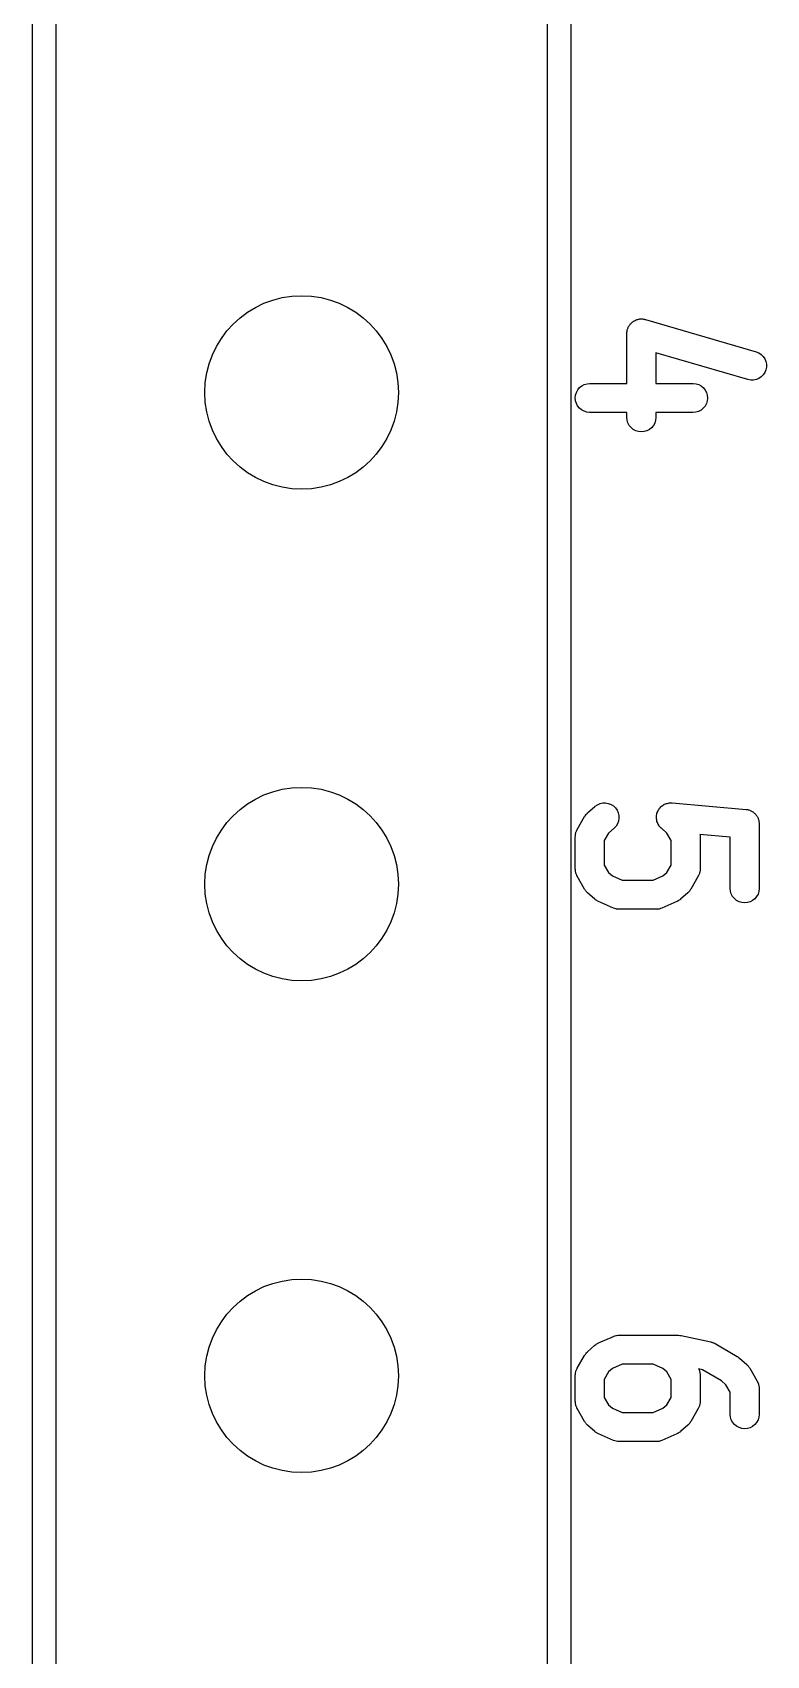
# Model space of a CAD drawing. Extents: x 137.1 to 164.6, y -146.9 to -60.6.
# Drawn here: x 137.06 to 140.85, y -87.9 to -79.52 of the extents above; entities that cross this region are included whole.
import ezdxf

# ---------------------------------------------------------------- set-up
doc = ezdxf.new("R2010")
doc.units = 0
doc.layers.add('BLACK', color=7, linetype='CONTINUOUS')

msp = doc.modelspace()

# ---------------------------------------------------------------- linework, layer by layer
at = {"layer": 'BLACK', "linetype": 'CONTINUOUS'}
for p, q in [((137.06, -113.182), (137.06, -69.9479)), ((137.18, -70.005), (137.18, -113.125)), ((139.72, -113.125), (139.72, -70.005)), ((139.84, -69.9479), (139.84, -113.182)), ((140.182, -80.9984), (140.187, -80.9975)), ((140.187, -80.9975), (140.191, -80.9963)), ((140.191, -80.9963), (140.194, -80.9961)), ((140.194, -80.9961), (140.197, -80.9954)), ((140.197, -80.9954), (140.201, -80.9954)), ((140.201, -80.9954), (140.205, -80.995)), ((140.205, -80.995), (140.208, -80.9953)), ((140.208, -80.9953), (140.211, -80.9953)), ((140.211, -80.9953), (140.216, -80.9961)), ((140.216, -80.9961), (140.22, -80.9965)), ((140.22, -80.9965), (140.223, -80.9974)), ((140.223, -80.9974), (140.226, -80.998)), ((140.13, -81.0629), (140.131, -81.0587)), ((140.13, -81.0659), (140.13, -81.0629)), ((140.13, -81.069), (140.13, -81.0659)), ((140.13, -81.07), (140.13, -81.069)), ((140.13, -81.3283), (140.13, -81.07)), ((140.131, -81.0544), (140.132, -81.0515)), ((140.131, -81.0587), (140.131, -81.0544)), ((140.132, -81.0515), (140.133, -81.0485)), ((140.133, -81.0485), (140.135, -81.0445)), ((140.135, -81.0445), (140.136, -81.0405)), ((140.136, -81.0405), (140.137, -81.0378)), ((140.137, -81.0378), (140.138, -81.035)), ((140.138, -81.035), (140.141, -81.0314)), ((140.141, -81.0314), (140.143, -81.0276)), ((140.143, -81.0276), (140.145, -81.0253)), ((140.145, -81.0253), (140.147, -81.0227)), ((140.147, -81.0227), (140.15, -81.0197)), ((140.15, -81.0197), (140.152, -81.0164)), ((140.152, -81.0164), (140.155, -81.0145)), ((140.155, -81.0145), (140.157, -81.0123)), ((140.157, -81.0123), (140.16, -81.0099)), ((140.16, -81.0099), (140.164, -81.0072)), ((140.164, -81.0072), (140.166, -81.0058)), ((140.166, -81.0058), (140.169, -81.0041)), ((140.169, -81.0041), (140.173, -81.0024)), ((140.173, -81.0024), (140.177, -81.0005)), ((140.177, -81.0005), (140.18, -80.9996)), ((140.18, -80.9996), (140.182, -80.9984)), ((140.226, -80.998), (140.797, -81.1647)), ((140.797, -81.1647), (140.798, -81.165)), ((140.798, -81.165), (140.812, -81.1706)), ((140.755, -81.3087), (140.28, -81.17)), ((140.28, -81.17), (140.28, -81.3283)), ((140.812, -81.1706), (140.824, -81.1788)), ((140.824, -81.1788), (140.834, -81.1891)), ((140.834, -81.1891), (140.842, -81.2013)), ((140.842, -81.2013), (140.848, -81.2148)), ((140.848, -81.2148), (140.851, -81.2292)), ((140.851, -81.2438), (140.848, -81.2582)), ((140.851, -81.2292), (140.851, -81.2438)), ((139.91, -81.334), (139.924, -81.3298)), ((139.924, -81.3298), (139.938, -81.3283)), ((139.938, -81.3283), (140.13, -81.3283)), ((140.28, -81.3283), (140.471, -81.3283)), ((140.471, -81.3283), (140.472, -81.3283)), ((140.472, -81.3283), (140.487, -81.33)), ((140.487, -81.33), (140.501, -81.3344)), ((140.77, -81.3114), (140.755, -81.3087)), ((140.784, -81.3112), (140.77, -81.3114)), ((140.799, -81.3083), (140.784, -81.3112)), ((140.812, -81.3026), (140.799, -81.3083)), ((140.824, -81.2943), (140.812, -81.3026)), ((140.834, -81.2839), (140.824, -81.2943)), ((140.842, -81.2717), (140.834, -81.2839)), ((140.848, -81.2582), (140.842, -81.2717)), ((139.863, -81.4028), (139.865, -81.3883)), ((139.864, -81.4174), (139.863, -81.4028)), ((139.865, -81.3883), (139.869, -81.3743)), ((139.869, -81.3743), (139.876, -81.3614)), ((139.876, -81.3614), (139.885, -81.3501)), ((139.885, -81.3501), (139.897, -81.3409)), ((139.897, -81.3409), (139.91, -81.334)), ((140.501, -81.3344), (140.514, -81.3414)), ((140.514, -81.3414), (140.525, -81.3509)), ((140.525, -81.3509), (140.534, -81.3623)), ((140.534, -81.3623), (140.541, -81.3752)), ((140.541, -81.3752), (140.545, -81.3893)), ((140.545, -81.3893), (140.546, -81.4039)), ((140.546, -81.4039), (140.545, -81.4184)), ((139.869, -81.4314), (139.864, -81.4174)), ((139.875, -81.4444), (139.869, -81.4314)), ((139.885, -81.4558), (139.875, -81.4444)), ((139.896, -81.4652), (139.885, -81.4558)), ((139.909, -81.4723), (139.896, -81.4652)), ((139.923, -81.4767), (139.909, -81.4723)), ((139.937, -81.4783), (139.923, -81.4767)), ((139.938, -81.4783), (139.937, -81.4783)), ((140.13, -81.4783), (139.938, -81.4783)), ((140.13, -81.5033), (140.13, -81.4783)), ((140.471, -81.4783), (140.28, -81.4783)), ((140.28, -81.4783), (140.28, -81.5033)), ((140.486, -81.4769), (140.471, -81.4783)), ((140.5, -81.4727), (140.486, -81.4769)), ((140.513, -81.4658), (140.5, -81.4727)), ((140.524, -81.4566), (140.513, -81.4658)), ((140.534, -81.4453), (140.524, -81.4566)), ((140.541, -81.4324), (140.534, -81.4453)), ((140.545, -81.4184), (140.541, -81.4324)), ((140.131, -81.5179), (140.13, -81.5033)), ((140.135, -81.5319), (140.131, -81.5179)), ((140.142, -81.5448), (140.135, -81.5319)), ((140.152, -81.5562), (140.142, -81.5448)), ((140.163, -81.5655), (140.152, -81.5562)), ((140.176, -81.5725), (140.163, -81.5655)), ((140.19, -81.5768), (140.176, -81.5725)), ((140.204, -81.5783), (140.19, -81.5768)), ((140.219, -81.577), (140.204, -81.5783)), ((140.233, -81.5729), (140.219, -81.577)), ((140.246, -81.5661), (140.233, -81.5729)), ((140.257, -81.5569), (140.246, -81.5661)), ((140.267, -81.5457), (140.257, -81.5569)), ((140.274, -81.5329), (140.267, -81.5457)), ((140.278, -81.5189), (140.274, -81.5329)), ((140.28, -81.5044), (140.278, -81.5189)), ((140.28, -81.5033), (140.28, -81.5044)), ((139.965, -83.5136), (139.966, -83.5129)), ((139.966, -83.5129), (139.978, -83.5045)), ((139.978, -83.5045), (139.991, -83.4987)), ((139.991, -83.4987), (140.005, -83.4955)), ((140.005, -83.4955), (140.02, -83.4952)), ((140.02, -83.4952), (140.034, -83.4978)), ((140.034, -83.4978), (140.048, -83.5031)), ((140.048, -83.5031), (140.06, -83.5109)), ((140.06, -83.5109), (140.071, -83.521)), ((140.305, -83.5164), (140.309, -83.5124)), ((140.309, -83.5124), (140.311, -83.5114)), ((140.311, -83.5114), (140.312, -83.5103)), ((140.312, -83.5103), (140.317, -83.5073)), ((140.317, -83.5073), (140.321, -83.5042)), ((140.321, -83.5042), (140.323, -83.5035)), ((140.323, -83.5035), (140.324, -83.5026)), ((140.324, -83.5026), (140.33, -83.5006)), ((140.33, -83.5006), (140.335, -83.4984)), ((140.335, -83.4984), (140.336, -83.4981)), ((140.336, -83.4981), (140.338, -83.4975)), ((140.338, -83.4975), (140.344, -83.4966)), ((140.344, -83.4966), (140.349, -83.4954)), ((140.349, -83.4954), (140.351, -83.4954)), ((140.351, -83.4954), (140.352, -83.4951)), ((140.352, -83.4951), (140.358, -83.4953)), ((140.358, -83.4953), (140.364, -83.4953)), ((140.364, -83.4953), (140.745, -83.5286)), ((139.873, -83.6328), (139.911, -83.5661)), ((139.911, -83.5661), (139.912, -83.5652)), ((139.912, -83.5652), (139.914, -83.5615)), ((139.914, -83.5615), (139.917, -83.5576)), ((139.917, -83.5576), (139.919, -83.5556)), ((139.919, -83.5556), (139.92, -83.5534)), ((139.92, -83.5534), (139.924, -83.5503)), ((139.924, -83.5503), (139.927, -83.5469)), ((139.927, -83.5469), (139.965, -83.5136)), ((140.071, -83.521), (140.08, -83.533)), ((140.08, -83.533), (140.085, -83.5463)), ((140.087, -83.5897), (140.081, -83.6034)), ((140.085, -83.5463), (140.089, -83.5606)), ((140.089, -83.5752), (140.087, -83.5897)), ((140.089, -83.5606), (140.089, -83.5752)), ((140.282, -83.5629), (140.283, -83.5613)), ((140.282, -83.5686), (140.282, -83.5629)), ((140.282, -83.5742), (140.282, -83.5686)), ((140.283, -83.5759), (140.282, -83.5742)), ((140.283, -83.5596), (140.284, -83.5541)), ((140.283, -83.5613), (140.283, -83.5596)), ((140.283, -83.5776), (140.283, -83.5759)), ((140.284, -83.5831), (140.283, -83.5776)), ((140.284, -83.5541), (140.285, -83.5486)), ((140.285, -83.5887), (140.284, -83.5831)), ((140.285, -83.5486), (140.286, -83.547)), ((140.285, -83.5903), (140.285, -83.5887)), ((140.285, -83.5919), (140.285, -83.5903)), ((140.288, -83.5971), (140.285, -83.5919)), ((140.286, -83.5454), (140.289, -83.5402)), ((140.286, -83.547), (140.286, -83.5454)), ((140.289, -83.5402), (140.291, -83.535)), ((140.291, -83.535), (140.292, -83.5336)), ((140.292, -83.5321), (140.296, -83.5275)), ((140.292, -83.5336), (140.292, -83.5321)), ((140.296, -83.5275), (140.299, -83.5228)), ((140.299, -83.5228), (140.3, -83.5216)), ((140.3, -83.5216), (140.301, -83.5202)), ((140.301, -83.5202), (140.305, -83.5164)), ((140.745, -83.5286), (140.746, -83.5287)), ((140.746, -83.5287), (140.749, -83.5295)), ((140.749, -83.5295), (140.753, -83.5299)), ((140.753, -83.5299), (140.757, -83.5309)), ((140.757, -83.5309), (140.76, -83.5316)), ((140.76, -83.5316), (140.764, -83.5331)), ((140.764, -83.5331), (140.767, -83.5342)), ((140.767, -83.5342), (140.77, -83.5359)), ((140.77, -83.5359), (140.774, -83.5372)), ((140.774, -83.5372), (140.777, -83.5393)), ((140.777, -83.5393), (140.78, -83.5412)), ((140.78, -83.5412), (140.783, -83.5434)), ((140.783, -83.5434), (140.786, -83.5454)), ((140.786, -83.5454), (140.788, -83.5481)), ((140.788, -83.5481), (140.791, -83.5505)), ((140.791, -83.5505), (140.794, -83.5532)), ((140.794, -83.5532), (140.796, -83.5557)), ((140.796, -83.5557), (140.798, -83.5589)), ((140.798, -83.5589), (140.801, -83.5618)), ((140.801, -83.5618), (140.802, -83.565)), ((140.802, -83.565), (140.804, -83.5679)), ((140.804, -83.5679), (140.806, -83.5714)), ((140.806, -83.5714), (140.807, -83.5748)), ((140.807, -83.5748), (140.808, -83.5781)), ((140.808, -83.5781), (140.81, -83.5814)), ((140.81, -83.5814), (140.811, -83.5851)), ((140.811, -83.5851), (140.812, -83.5888)), ((140.812, -83.5888), (140.812, -83.5923)), ((140.812, -83.5923), (140.813, -83.5958)), ((140.813, -83.5958), (140.813, -83.5996)), ((139.863, -83.669), (139.864, -83.6647)), ((139.863, -83.67), (139.863, -83.669)), ((139.863, -83.8367), (139.863, -83.67)), ((139.864, -83.6574), (139.865, -83.6544)), ((139.864, -83.6604), (139.864, -83.6574)), ((139.864, -83.6647), (139.864, -83.6604)), ((139.865, -83.6544), (139.866, -83.6503)), ((139.866, -83.6503), (139.867, -83.6461)), ((139.867, -83.6461), (139.868, -83.6434)), ((139.868, -83.6434), (139.869, -83.6405)), ((139.869, -83.6405), (139.871, -83.6367)), ((139.871, -83.6367), (139.873, -83.6328)), ((140.035, -83.6515), (140.013, -83.6899)), ((140.064, -83.6264), (140.035, -83.6515)), ((140.074, -83.6158), (140.064, -83.6264)), ((140.081, -83.6034), (140.074, -83.6158)), ((140.29, -83.6024), (140.288, -83.5971)), ((140.29, -83.6039), (140.29, -83.6024)), ((140.291, -83.6054), (140.29, -83.6039)), ((140.294, -83.6101), (140.291, -83.6054)), ((140.297, -83.6149), (140.294, -83.6101)), ((140.298, -83.6162), (140.297, -83.6149)), ((140.299, -83.6176), (140.298, -83.6162)), ((140.303, -83.6216), (140.299, -83.6176)), ((140.307, -83.6257), (140.303, -83.6216)), ((140.308, -83.6264), (140.307, -83.6257)), ((140.336, -83.6515), (140.308, -83.6264)), ((140.358, -83.6899), (140.336, -83.6515)), ((140.663, -83.6721), (140.507, -83.6584)), ((140.507, -83.6584), (140.507, -83.6585)), ((140.507, -83.6585), (140.508, -83.6615)), ((140.508, -83.6615), (140.508, -83.6657)), ((140.508, -83.6657), (140.508, -83.67)), ((140.508, -83.67), (140.508, -83.8367)), ((140.663, -83.9367), (140.663, -83.6721)), ((140.813, -83.5996), (140.813, -83.6033)), ((140.813, -83.6033), (140.813, -83.9367)), ((140.013, -83.6899), (140.013, -83.8167)), ((140.358, -83.8167), (140.358, -83.6899)), ((139.864, -83.8409), (139.863, -83.8367)), ((139.864, -83.8452), (139.864, -83.8409)), ((139.864, -83.8482), (139.864, -83.8452)), ((139.865, -83.8512), (139.864, -83.8482)), ((140.013, -83.8167), (140.035, -83.8552)), ((140.336, -83.8552), (140.358, -83.8167)), ((140.508, -83.8463), (140.507, -83.8492)), ((140.508, -83.8367), (140.508, -83.8377)), ((140.508, -83.8377), (140.508, -83.842)), ((140.508, -83.842), (140.508, -83.8463)), ((139.866, -83.8553), (139.865, -83.8512)), ((139.867, -83.8595), (139.866, -83.8553)), ((139.868, -83.8623), (139.867, -83.8595)), ((139.869, -83.8652), (139.868, -83.8623)), ((139.871, -83.869), (139.869, -83.8652)), ((139.872, -83.873), (139.871, -83.869)), ((139.873, -83.8739), (139.872, -83.873)), ((139.911, -83.9405), (139.873, -83.8739)), ((140.035, -83.8552), (140.055, -83.8726)), ((140.055, -83.8726), (140.106, -83.895)), ((140.106, -83.895), (140.265, -83.895)), ((140.265, -83.895), (140.316, -83.8726)), ((140.316, -83.8726), (140.336, -83.8552)), ((140.498, -83.8739), (140.46, -83.9405)), ((140.5, -83.87), (140.498, -83.8739)), ((140.502, -83.8662), (140.5, -83.87)), ((140.503, -83.8633), (140.502, -83.8662)), ((140.504, -83.8605), (140.503, -83.8633)), ((140.505, -83.8563), (140.504, -83.8605)), ((140.507, -83.8523), (140.505, -83.8563)), ((140.507, -83.8492), (140.507, -83.8523)), ((139.914, -83.9443), (139.911, -83.9405)), ((139.916, -83.9483), (139.914, -83.9443)), ((139.918, -83.9503), (139.916, -83.9483)), ((139.92, -83.9525), (139.918, -83.9503)), ((139.923, -83.9557), (139.92, -83.9525)), ((139.926, -83.9591), (139.923, -83.9557)), ((139.927, -83.9598), (139.926, -83.9591)), ((139.965, -83.9931), (139.927, -83.9598)), ((139.968, -83.9952), (139.965, -83.9931)), ((139.971, -83.9976), (139.968, -83.9952)), ((139.974, -83.9995), (139.971, -83.9976)), ((139.977, -84.0016), (139.974, -83.9995)), ((139.98, -84.0031), (139.977, -84.0016)), ((139.983, -84.005), (139.98, -84.0031)), ((139.984, -84.0054), (139.983, -84.005)), ((140.06, -84.0387), (139.984, -84.0054)), ((140.387, -84.0054), (140.311, -84.0387)), ((140.39, -84.0036), (140.387, -84.0054)), ((140.394, -84.0021), (140.39, -84.0036)), ((140.397, -84), (140.394, -84.0021)), ((140.4, -83.9982), (140.397, -84)), ((140.403, -83.9959), (140.4, -83.9982)), ((140.406, -83.9938), (140.403, -83.9959)), ((140.407, -83.9931), (140.406, -83.9938)), ((140.445, -83.9598), (140.407, -83.9931)), ((140.448, -83.9564), (140.445, -83.9598)), ((140.451, -83.9533), (140.448, -83.9564)), ((140.453, -83.9511), (140.451, -83.9533)), ((140.455, -83.9491), (140.453, -83.9511)), ((140.457, -83.9452), (140.455, -83.9491)), ((140.46, -83.9414), (140.457, -83.9452)), ((140.46, -83.9405), (140.46, -83.9414)), ((140.665, -83.9512), (140.663, -83.9367)), ((140.669, -83.9652), (140.665, -83.9512)), ((140.676, -83.9782), (140.669, -83.9652)), ((140.685, -83.9895), (140.676, -83.9782)), ((140.696, -83.9988), (140.685, -83.9895)), ((140.709, -84.0058), (140.696, -83.9988)), ((140.723, -84.0101), (140.709, -84.0058)), ((140.738, -84.0117), (140.723, -84.0101)), ((140.752, -84.0103), (140.738, -84.0117)), ((140.766, -84.0062), (140.752, -84.0103)), ((140.779, -83.9994), (140.766, -84.0062)), ((140.791, -83.9903), (140.779, -83.9994)), ((140.8, -83.979), (140.791, -83.9903)), ((140.807, -83.9662), (140.8, -83.979)), ((140.811, -83.9523), (140.807, -83.9662)), ((140.813, -83.9377), (140.811, -83.9523)), ((140.813, -83.9367), (140.813, -83.9377)), ((140.061, -84.0388), (140.06, -84.0387)), ((140.061, -84.0389), (140.061, -84.0388)), ((140.068, -84.041), (140.061, -84.0389)), ((140.074, -84.0432), (140.068, -84.041)), ((140.075, -84.0433), (140.074, -84.0432)), ((140.075, -84.0434), (140.075, -84.0433)), ((140.082, -84.0441), (140.075, -84.0434)), ((140.089, -84.045), (140.082, -84.0441)), ((140.09, -84.045), (140.089, -84.045)), ((140.089, -84.045), (140.089, -84.045)), ((140.089, -84.045), (140.089, -84.045)), ((140.281, -84.045), (140.09, -84.045)), ((140.282, -84.045), (140.281, -84.045)), ((140.281, -84.045), (140.281, -84.045)), ((140.288, -84.0443), (140.282, -84.045)), ((140.296, -84.0436), (140.288, -84.0443)), ((140.303, -84.0414), (140.296, -84.0435)), ((140.296, -84.0435), (140.296, -84.0435)), ((140.296, -84.0435), (140.296, -84.0436)), ((140.31, -84.0393), (140.303, -84.0414)), ((140.311, -84.0387), (140.31, -84.0391)), ((140.31, -84.0391), (140.31, -84.0392)), ((140.31, -84.0392), (140.31, -84.0393)), ((139.984, -86.2846), (140.06, -86.2513)), ((140.06, -86.2513), (140.061, -86.2509)), ((140.061, -86.2509), (140.062, -86.2508)), ((140.062, -86.2507), (140.069, -86.2486)), ((140.062, -86.2508), (140.062, -86.2507)), ((140.069, -86.2486), (140.075, -86.2465)), ((140.075, -86.2465), (140.076, -86.2465)), ((140.076, -86.2464), (140.083, -86.2457)), ((140.076, -86.2465), (140.076, -86.2464)), ((140.083, -86.2457), (140.09, -86.245)), ((140.09, -86.245), (140.09, -86.245)), ((140.09, -86.245), (140.09, -86.245)), ((140.09, -86.245), (140.395, -86.245)), ((140.395, -86.245), (140.396, -86.245)), ((140.396, -86.245), (140.397, -86.245)), ((140.397, -86.245), (140.397, -86.245)), ((140.397, -86.245), (140.404, -86.2459)), ((140.404, -86.2459), (140.411, -86.2466)), ((140.411, -86.2466), (140.411, -86.2467)), ((140.411, -86.2467), (140.411, -86.2467)), ((140.411, -86.2467), (140.564, -86.2801)), ((139.873, -86.4161), (139.911, -86.3495)), ((139.911, -86.3495), (139.912, -86.3486)), ((139.912, -86.3486), (139.914, -86.3448)), ((139.914, -86.3448), (139.917, -86.3409)), ((139.917, -86.3409), (139.919, -86.3389)), ((139.919, -86.3389), (139.92, -86.3367)), ((139.92, -86.3367), (139.924, -86.3336)), ((139.924, -86.3336), (139.927, -86.3302)), ((139.927, -86.3302), (139.965, -86.2969)), ((139.965, -86.2969), (139.966, -86.2962)), ((139.966, -86.2962), (139.969, -86.2941)), ((139.969, -86.2941), (139.971, -86.2918)), ((139.971, -86.2918), (139.975, -86.29)), ((139.975, -86.29), (139.978, -86.2879)), ((139.978, -86.2879), (139.981, -86.2864)), ((139.981, -86.2864), (139.984, -86.2846)), ((140.564, -86.2801), (140.565, -86.2803)), ((140.565, -86.2803), (140.568, -86.2815)), ((140.568, -86.2815), (140.572, -86.2824)), ((140.572, -86.2824), (140.575, -86.2839)), ((140.575, -86.2839), (140.579, -86.285)), ((140.579, -86.285), (140.582, -86.2869)), ((140.582, -86.2869), (140.585, -86.2886)), ((140.585, -86.2886), (140.7, -86.3552)), ((140.7, -86.3552), (140.701, -86.3558)), ((140.701, -86.3558), (140.706, -86.3597)), ((140.706, -86.3597), (140.711, -86.3636)), ((140.711, -86.3636), (140.749, -86.3969)), ((139.864, -86.4408), (139.865, -86.4377)), ((139.864, -86.4437), (139.864, -86.4408)), ((139.864, -86.448), (139.864, -86.4437)), ((139.865, -86.4377), (139.866, -86.4337)), ((139.866, -86.4337), (139.867, -86.4295)), ((139.867, -86.4295), (139.868, -86.4267)), ((139.868, -86.4267), (139.869, -86.4238)), ((139.869, -86.4238), (139.871, -86.42)), ((139.871, -86.42), (139.873, -86.4161)), ((140.035, -86.4348), (140.013, -86.4732)), ((140.055, -86.4174), (140.035, -86.4348)), ((140.106, -86.395), (140.055, -86.4174)), ((140.265, -86.395), (140.106, -86.395)), ((140.316, -86.4174), (140.265, -86.395)), ((140.336, -86.4348), (140.316, -86.4174)), ((140.358, -86.4732), (140.336, -86.4348)), ((140.52, -86.4241), (140.5, -86.4197)), ((140.5, -86.4197), (140.501, -86.421)), ((140.501, -86.421), (140.503, -86.4248)), ((140.503, -86.4248), (140.504, -86.4277)), ((140.504, -86.4277), (140.505, -86.4305)), ((140.505, -86.4305), (140.506, -86.4347)), ((140.506, -86.4347), (140.507, -86.4388)), ((140.507, -86.4388), (140.507, -86.4418)), ((140.507, -86.4418), (140.508, -86.4448)), ((140.508, -86.4448), (140.508, -86.4491)), ((140.618, -86.4812), (140.52, -86.4241)), ((140.749, -86.3969), (140.75, -86.3976)), ((140.75, -86.3976), (140.753, -86.401)), ((140.753, -86.401), (140.757, -86.4042)), ((140.757, -86.4042), (140.758, -86.4064)), ((140.758, -86.4064), (140.76, -86.4084)), ((140.76, -86.4084), (140.762, -86.4124)), ((140.762, -86.4124), (140.765, -86.4161)), ((140.765, -86.4161), (140.803, -86.4828)), ((139.863, -86.4523), (139.864, -86.448)), ((139.863, -86.4533), (139.863, -86.4523)), ((139.863, -86.5867), (139.863, -86.4533)), ((140.013, -86.4732), (140.013, -86.5667)), ((140.358, -86.5667), (140.358, -86.4732)), ((140.508, -86.4491), (140.508, -86.4533)), ((140.508, -86.4533), (140.508, -86.5867)), ((140.641, -86.5015), (140.618, -86.4812)), ((140.663, -86.5399), (140.641, -86.5015)), ((140.803, -86.4828), (140.804, -86.4837)), ((140.804, -86.4837), (140.805, -86.4876)), ((140.805, -86.4876), (140.807, -86.4914)), ((140.807, -86.4914), (140.808, -86.4943)), ((140.808, -86.4943), (140.81, -86.4971)), ((140.81, -86.4971), (140.81, -86.5013)), ((140.81, -86.5013), (140.812, -86.5054)), ((140.812, -86.5054), (140.812, -86.5085)), ((140.812, -86.5085), (140.813, -86.5115)), ((140.813, -86.5115), (140.813, -86.5157)), ((140.813, -86.5157), (140.813, -86.52)), ((140.813, -86.52), (140.813, -86.6533)), ((139.864, -86.5909), (139.863, -86.5867)), ((139.864, -86.5952), (139.864, -86.5909)), ((139.864, -86.5982), (139.864, -86.5952)), ((139.865, -86.6012), (139.864, -86.5982)), ((139.866, -86.6053), (139.865, -86.6012)), ((139.867, -86.6095), (139.866, -86.6053)), ((139.868, -86.6123), (139.867, -86.6095)), ((139.869, -86.6152), (139.868, -86.6123)), ((139.871, -86.619), (139.869, -86.6152)), ((140.013, -86.5667), (140.035, -86.6052)), ((140.035, -86.6052), (140.055, -86.6226)), ((140.316, -86.6226), (140.336, -86.6052)), ((140.336, -86.6052), (140.358, -86.5667)), ((140.503, -86.6133), (140.502, -86.6162)), ((140.504, -86.6105), (140.503, -86.6133)), ((140.505, -86.6063), (140.504, -86.6105)), ((140.507, -86.6023), (140.505, -86.6063)), ((140.508, -86.5963), (140.507, -86.5992)), ((140.507, -86.5992), (140.507, -86.6023)), ((140.508, -86.5867), (140.508, -86.5877)), ((140.508, -86.5877), (140.508, -86.592)), ((140.508, -86.592), (140.508, -86.5963)), ((140.663, -86.6533), (140.663, -86.5399)), ((139.872, -86.623), (139.871, -86.619)), ((139.873, -86.6239), (139.872, -86.623)), ((139.911, -86.6905), (139.873, -86.6239)), ((139.914, -86.6943), (139.911, -86.6905)), ((139.916, -86.6983), (139.914, -86.6943)), ((139.918, -86.7003), (139.916, -86.6983)), ((140.055, -86.6226), (140.106, -86.645)), ((140.106, -86.645), (140.265, -86.645)), ((140.265, -86.645), (140.316, -86.6226)), ((140.455, -86.6991), (140.453, -86.7011)), ((140.457, -86.6952), (140.455, -86.6991)), ((140.46, -86.6914), (140.457, -86.6952)), ((140.498, -86.6239), (140.46, -86.6905)), ((140.46, -86.6905), (140.46, -86.6914)), ((140.5, -86.62), (140.498, -86.6239)), ((140.502, -86.6162), (140.5, -86.62)), ((140.665, -86.6679), (140.663, -86.6533)), ((140.669, -86.6819), (140.665, -86.6679)), ((140.676, -86.6948), (140.669, -86.6819)), ((140.685, -86.7062), (140.676, -86.6948)), ((140.8, -86.6957), (140.791, -86.7069)), ((140.807, -86.6829), (140.8, -86.6957)), ((140.811, -86.6689), (140.807, -86.6829)), ((140.813, -86.6544), (140.811, -86.6689)), ((140.813, -86.6533), (140.813, -86.6544)), ((139.92, -86.7025), (139.918, -86.7003)), ((139.923, -86.7057), (139.92, -86.7025)), ((139.926, -86.7091), (139.923, -86.7057)), ((139.927, -86.7098), (139.926, -86.7091)), ((139.965, -86.7431), (139.927, -86.7098)), ((139.968, -86.7452), (139.965, -86.7431)), ((139.971, -86.7476), (139.968, -86.7452)), ((139.974, -86.7495), (139.971, -86.7476)), ((139.977, -86.7516), (139.974, -86.7495)), ((139.98, -86.7531), (139.977, -86.7516)), ((139.983, -86.755), (139.98, -86.7531)), ((139.984, -86.7554), (139.983, -86.755)), ((140.06, -86.7887), (139.984, -86.7554)), ((140.387, -86.7554), (140.311, -86.7887)), ((140.39, -86.7536), (140.387, -86.7554)), ((140.394, -86.7521), (140.39, -86.7536)), ((140.397, -86.75), (140.394, -86.7521)), ((140.4, -86.7482), (140.397, -86.75)), ((140.403, -86.7459), (140.4, -86.7482)), ((140.406, -86.7438), (140.403, -86.7459)), ((140.407, -86.7431), (140.406, -86.7438)), ((140.445, -86.7098), (140.407, -86.7431)), ((140.448, -86.7064), (140.445, -86.7098)), ((140.451, -86.7033), (140.448, -86.7064)), ((140.453, -86.7011), (140.451, -86.7033)), ((140.696, -86.7155), (140.685, -86.7062)), ((140.709, -86.7225), (140.696, -86.7155)), ((140.723, -86.7268), (140.709, -86.7225)), ((140.738, -86.7283), (140.723, -86.7268)), ((140.752, -86.727), (140.738, -86.7283)), ((140.766, -86.7229), (140.752, -86.727)), ((140.779, -86.7161), (140.766, -86.7229)), ((140.791, -86.7069), (140.779, -86.7161)), ((140.061, -86.7888), (140.06, -86.7887)), ((140.061, -86.7889), (140.061, -86.7888)), ((140.068, -86.791), (140.061, -86.7889)), ((140.074, -86.7932), (140.068, -86.791)), ((140.075, -86.7933), (140.074, -86.7932)), ((140.075, -86.7934), (140.075, -86.7933)), ((140.082, -86.7941), (140.075, -86.7934)), ((140.089, -86.795), (140.082, -86.7941)), ((140.09, -86.795), (140.089, -86.795)), ((140.089, -86.795), (140.089, -86.795)), ((140.089, -86.795), (140.089, -86.795)), ((140.281, -86.795), (140.09, -86.795)), ((140.282, -86.795), (140.281, -86.795)), ((140.281, -86.795), (140.281, -86.795)), ((140.288, -86.7943), (140.282, -86.795)), ((140.296, -86.7936), (140.288, -86.7943)), ((140.303, -86.7914), (140.296, -86.7935)), ((140.296, -86.7935), (140.296, -86.7935)), ((140.296, -86.7935), (140.296, -86.7936)), ((140.31, -86.7893), (140.303, -86.7914)), ((140.311, -86.7887), (140.31, -86.7891)), ((140.31, -86.7891), (140.31, -86.7892)), ((140.31, -86.7892), (140.31, -86.7893))]:
    msp.add_line(p, q, dxfattribs=at)
at = {"layer": 'BLACK'}
for centre in [(138.45, -81.375), (138.45, -83.915), (138.45, -86.455)]:
    msp.add_circle(centre, 0.5, dxfattribs=at)

doc.saveas('drawing.dxf')
